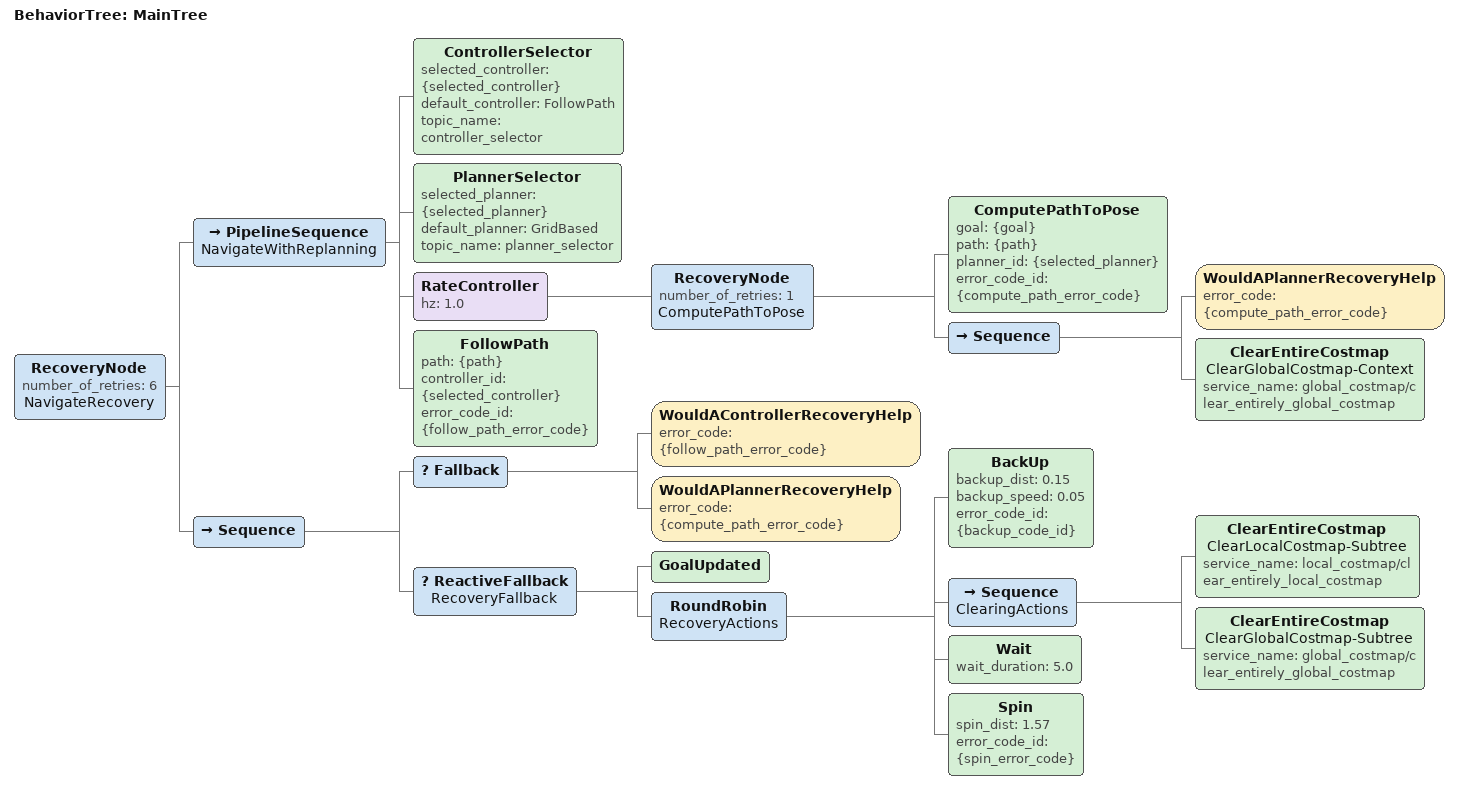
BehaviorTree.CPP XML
<root BTCPP_format="4" main_tree_to_execute="MainTree">
  <BehaviorTree ID="MainTree">
    <RecoveryNode number_of_retries="6" name="NavigateRecovery">
      <PipelineSequence name="NavigateWithReplanning">
        <ControllerSelector selected_controller="{selected_controller}" default_controller="FollowPath" topic_name="controller_selector"/>
        <PlannerSelector selected_planner="{selected_planner}" default_planner="GridBased" topic_name="planner_selector"/>
        <RateController hz="1.0">
          <RecoveryNode number_of_retries="1" name="ComputePathToPose">
            <ComputePathToPose goal="{goal}" path="{path}" planner_id="{selected_planner}" error_code_id="{compute_path_error_code}"/>
            <Sequence>
              <WouldAPlannerRecoveryHelp error_code="{compute_path_error_code}"/>
              <ClearEntireCostmap name="ClearGlobalCostmap-Context" service_name="global_costmap/clear_entirely_global_costmap"/>
            </Sequence>
          </RecoveryNode>
        </RateController>
        <FollowPath path="{path}" controller_id="{selected_controller}" error_code_id="{follow_path_error_code}"/>
      </PipelineSequence>
      <Sequence>
        <Fallback>
          <WouldAControllerRecoveryHelp error_code="{follow_path_error_code}"/>
          <WouldAPlannerRecoveryHelp error_code="{compute_path_error_code}"/>
        </Fallback>
        <ReactiveFallback name="RecoveryFallback">
          <GoalUpdated/>
          <RoundRobin name="RecoveryActions">
            <BackUp backup_dist="0.15" backup_speed="0.05" error_code_id="{backup_code_id}"/>
            <Sequence name="ClearingActions">
              <ClearEntireCostmap name="ClearLocalCostmap-Subtree" service_name="local_costmap/clear_entirely_local_costmap"/>
              <ClearEntireCostmap name="ClearGlobalCostmap-Subtree" service_name="global_costmap/clear_entirely_global_costmap"/>
            </Sequence>
            <Wait wait_duration="5.0"/>
            <Spin spin_dist="1.57" error_code_id="{spin_error_code}"/>
          </RoundRobin>
        </ReactiveFallback>
      </Sequence>
    </RecoveryNode>
  </BehaviorTree>
</root>
